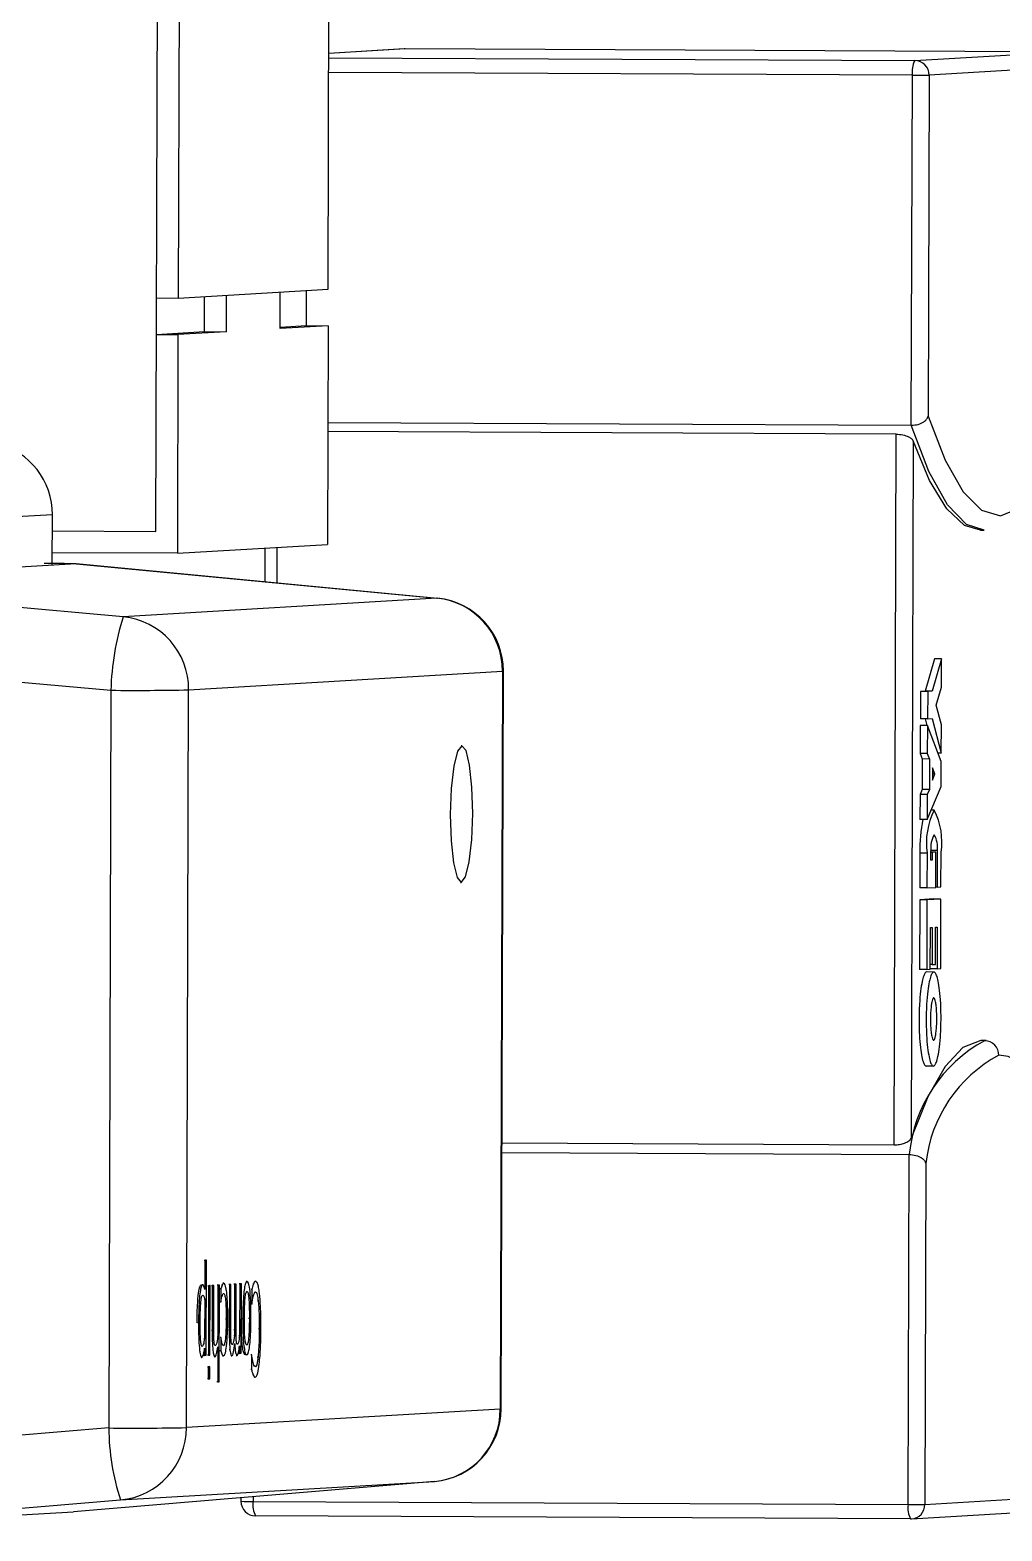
# Model space of a CAD drawing. Header units: millimetres. Extents: x -31.6 to 57.7, y -27.5 to 38.1.
# Drawn here: x -24.374 to -23.042, y -1.565 to 0.493 of the extents above; entities that cross this region are included whole.
import ezdxf

# ---------------------------------------------------------------- set-up
doc = ezdxf.new("R2010")
doc.units = ezdxf.units.MM

msp = doc.modelspace()

# ---------------------------------------------------------------- linework, layer by layer
at = {"color": 7, "linetype": 'Continuous', "lineweight": 25}
for p, q in [((-24.202, -0.1941), (-24.1963, 1.7458)), ((-24.1676, 1.4257), (-24.1714, 0.1257)), ((-23.9659, 0.1379), (-23.9621, 1.4378)), ((-23.965, 0.4552), (-23.1619, 0.4515)), ((-23.8617, 0.4674), (-23.9649, 0.4613)), ((-23.8605, 0.4674), (-23.9649, 0.4613)), ((-23.8605, 0.4674), (-23.8617, 0.4674)), ((-22.9629, 0.4633), (-23.8605, 0.4674)), ((-23.1619, 0.4515), (-22.9629, 0.4633)), ((-23.1652, 0.4313), (-23.965, 0.435)), ((-22.9432, 0.4432), (-23.1422, 0.4314)), ((-23.1666, -0.0487), (-23.1652, 0.4313)), ((-23.1422, 0.4314), (-23.1436, -0.0363)), ((-24.201, 0.1259), (-24.1714, 0.1257)), ((-24.1714, 0.1257), (-23.9659, 0.1379)), ((-24.1354, 0.0798), (-24.1353, 0.1279)), ((-24.1057, 0.1296), (-24.1058, 0.0796)), ((-24.0318, 0.084), (-24.0317, 0.134)), ((-23.9956, 0.088), (-23.9955, 0.1361)), ((-24.0318, 0.0859), (-23.9956, 0.088)), ((-23.966, 0.0879), (-24.0318, 0.084)), ((-23.9956, 0.088), (-23.966, 0.0879)), ((-23.966, 0.0879), (-23.9669, -0.2121)), ((-24.2012, 0.0759), (-24.1354, 0.0798)), ((-24.2012, 0.0759), (-24.1716, 0.0757)), ((-24.1716, 0.0757), (-24.1725, -0.2242)), ((-24.1058, 0.0796), (-24.1716, 0.0757)), ((-24.1354, 0.0798), (-24.1058, 0.0796)), ((-23.1872, -0.0607), (-23.9665, -0.0571)), ((-23.9664, -0.0449), (-23.1666, -0.0487)), ((-23.1901, -1.0359), (-23.1872, -0.0607)), ((-23.1642, -0.0701), (-23.167, -1.0263)), ((-24.3438, -0.1714), (-24.4096, -0.1752)), ((-24.344, -0.2406), (-24.3438, -0.1714)), ((-24.3439, -0.1934), (-24.202, -0.1941)), ((-23.0716, -0.1926), (-23.0667, -0.1927)), ((-24.1725, -0.2242), (-24.344, -0.2234)), ((-24.1725, -0.2242), (-23.9669, -0.2121)), ((-24.0527, -0.2172), (-24.0528, -0.2633)), ((-24.036, -0.2162), (-24.0361, -0.2649)), ((-24.3111, -0.2386), (-24.7558, -0.2649)), ((-24.3111, -0.2386), (-23.8167, -0.2859)), ((-23.8161, -0.286), (-24.311, -0.2386)), ((-24.2468, -0.3114), (-24.7558, -0.2649)), ((-23.8167, -0.2859), (-24.2468, -0.3114)), ((-23.8161, -0.286), (-23.8167, -0.2859)), ((-23.1349, -0.3689), (-23.1478, -0.4132)), ((-23.1251, -0.3689), (-23.1379, -0.4133)), ((-23.1251, -0.3689), (-23.1349, -0.3689)), ((-23.1252, -0.4076), (-23.1251, -0.3689)), ((-24.157, -0.4114), (-23.727, -0.386)), ((-23.727, -0.386), (-23.73, -1.3977)), ((-23.7286, -1.3975), (-23.7256, -0.3858)), ((-23.7256, -0.3858), (-23.727, -0.386)), ((-24.3971, -0.3998), (-24.2635, -0.4119)), ((-24.16, -1.4231), (-24.157, -0.4114)), ((-23.1325, -0.4326), (-23.1252, -0.4076)), ((-24.2635, -0.4119), (-24.2664, -1.4236)), ((-23.1541, -0.4136), (-23.1542, -0.4512)), ((-23.1478, -0.4132), (-23.1541, -0.4136)), ((-23.1442, -0.4137), (-23.1541, -0.4136)), ((-23.1379, -0.4133), (-23.1478, -0.4132)), ((-23.1442, -0.4137), (-23.1443, -0.4512)), ((-23.1379, -0.4133), (-23.1442, -0.4137)), ((-23.1443, -0.4512), (-23.1542, -0.4512)), ((-23.1478, -0.4512), (-23.1454, -0.4602)), ((-23.1443, -0.4512), (-23.138, -0.4509)), ((-23.138, -0.4509), (-23.1255, -0.4981)), ((-23.1253, -0.4596), (-23.1325, -0.4326)), ((-23.1544, -0.4602), (-23.1545, -0.4987)), ((-23.1446, -0.4602), (-23.1544, -0.4602)), ((-23.1446, -0.4602), (-23.1447, -0.4987)), ((-23.1255, -0.5095), (-23.1446, -0.4602)), ((-23.1255, -0.4981), (-23.1253, -0.4596)), ((-23.7826, -0.488), (-23.7836, -0.488)), ((-23.1447, -0.4987), (-23.1545, -0.4987)), ((-23.1545, -0.4987), (-23.1516, -0.5062)), ((-23.1516, -0.5062), (-23.1518, -0.5483)), ((-23.1418, -0.5063), (-23.1516, -0.5062)), ((-23.1447, -0.4987), (-23.1418, -0.5063)), ((-23.1418, -0.5063), (-23.1419, -0.5483)), ((-23.1255, -0.4981), (-23.1299, -0.4981)), ((-23.1256, -0.5442), (-23.1255, -0.5095)), ((-23.1374, -0.5186), (-23.1375, -0.5354)), ((-23.1375, -0.5354), (-23.1343, -0.5268)), ((-23.1343, -0.5268), (-23.1374, -0.5186)), ((-23.1343, -0.5268), (-23.1374, -0.5268)), ((-23.1547, -0.5551), (-23.1548, -0.5894)), ((-23.1518, -0.5483), (-23.1547, -0.5551)), ((-23.1448, -0.5551), (-23.1547, -0.5551)), ((-23.1419, -0.5483), (-23.1518, -0.5483)), ((-23.1449, -0.5894), (-23.1256, -0.5442)), ((-23.1448, -0.5551), (-23.1449, -0.5894)), ((-23.1419, -0.5483), (-23.1448, -0.5551)), ((-23.1449, -0.5894), (-23.1548, -0.5894)), ((-23.1352, -0.5764), (-23.1394, -0.5764)), ((-23.1353, -0.5764), (-23.1394, -0.5764)), ((-23.1549, -0.6353), (-23.1551, -0.683)), ((-23.145, -0.6354), (-23.1549, -0.6353)), ((-23.145, -0.6354), (-23.1452, -0.683)), ((-23.1397, -0.6449), (-23.1397, -0.6324)), ((-23.1329, -0.6341), (-23.1397, -0.6341)), ((-23.1379, -0.6344), (-23.1397, -0.6344)), ((-23.131, -0.6319), (-23.1396, -0.6319)), ((-23.1379, -0.6344), (-23.138, -0.6448)), ((-23.1329, -0.6341), (-23.1379, -0.6344)), ((-23.1331, -0.6823), (-23.1329, -0.6341)), ((-23.131, -0.6319), (-23.1311, -0.6818)), ((-23.126, -0.6815), (-23.1259, -0.6342)), ((-23.138, -0.6448), (-23.1397, -0.6449)), ((-23.138, -0.6448), (-23.1397, -0.6448)), ((-23.7845, -0.6754), (-23.7835, -0.6754)), ((-23.1551, -0.6994), (-23.1554, -0.7947)), ((-23.1452, -0.683), (-23.1551, -0.683)), ((-23.1359, -0.6982), (-23.1551, -0.6994)), ((-23.1452, -0.6994), (-23.1551, -0.6994)), ((-23.1452, -0.6994), (-23.1455, -0.7947)), ((-23.1452, -0.683), (-23.1331, -0.6823)), ((-23.126, -0.6983), (-23.1452, -0.6994)), ((-23.126, -0.6983), (-23.1359, -0.6982)), ((-23.1311, -0.6818), (-23.1331, -0.6818)), ((-23.1311, -0.6818), (-23.126, -0.6815)), ((-23.1263, -0.7936), (-23.126, -0.6983)), ((-23.1407, -0.7945), (-23.1405, -0.7374)), ((-23.1405, -0.7374), (-23.1381, -0.7373)), ((-23.1381, -0.7373), (-23.1382, -0.7883)), ((-23.1336, -0.788), (-23.1334, -0.737)), ((-23.1334, -0.737), (-23.1313, -0.7369)), ((-23.1313, -0.7369), (-23.1314, -0.7939)), ((-23.1455, -0.7947), (-23.1554, -0.7947)), ((-23.1358, -0.7984), (-23.1457, -0.7983)), ((-23.1455, -0.7947), (-23.1407, -0.7945)), ((-23.1382, -0.7883), (-23.1407, -0.7883)), ((-23.1314, -0.7939), (-23.1407, -0.7939)), ((-23.1382, -0.7883), (-23.1336, -0.788)), ((-23.1344, -0.7989), (-23.1348, -0.7989)), ((-23.1314, -0.7939), (-23.1263, -0.7936)), ((-23.064, -0.8925), (-23.0689, -0.8925)), ((-23.1475, -0.9267), (-23.1376, -0.9268)), ((-23.1362, -0.9273), (-23.1461, -0.9273)), ((-23.7276, -1.046), (-23.1696, -1.0486)), ((-23.1901, -1.0359), (-23.7275, -1.0333)), ((-23.171, -1.5286), (-23.1696, -1.0486)), ((-23.1466, -1.0608), (-23.148, -1.5285)), ((-24.1348, -1.1938), (-24.1358, -1.1938)), ((-24.1348, -1.1938), (-24.1349, -1.2337)), ((-24.1327, -1.1936), (-24.1348, -1.1938)), ((-24.1327, -1.1936), (-24.1337, -1.1936)), ((-24.1331, -1.324), (-24.1327, -1.1936)), ((-24.138, -1.2272), (-24.139, -1.2272)), ((-24.1379, -1.2272), (-24.1389, -1.2272)), ((-24.1307, -1.2285), (-24.1297, -1.2285)), ((-24.1297, -1.2285), (-24.13, -1.3238)), ((-24.1276, -1.2284), (-24.1297, -1.2285)), ((-24.1276, -1.2284), (-24.1286, -1.2284)), ((-24.1279, -1.3237), (-24.1276, -1.2284)), ((-24.1256, -1.2282), (-24.1246, -1.2282)), ((-24.1246, -1.2282), (-24.1247, -1.2901)), ((-24.1224, -1.2281), (-24.1246, -1.2282)), ((-24.1224, -1.2281), (-24.1234, -1.2281)), ((-24.1226, -1.2825), (-24.1224, -1.2281)), ((-24.1168, -1.2278), (-24.1178, -1.2278)), ((-24.1168, -1.2278), (-24.117, -1.299)), ((-24.1147, -1.2277), (-24.1168, -1.2278)), ((-24.1147, -1.2277), (-24.1157, -1.2277)), ((-24.1151, -1.3603), (-24.1147, -1.2277)), ((-24.1128, -1.2329), (-24.1138, -1.2329)), ((-24.1128, -1.2329), (-24.1129, -1.2509)), ((-24.1112, -1.2278), (-24.1121, -1.2277)), ((-24.1101, -1.2252), (-24.1091, -1.2252)), ((-24.109, -1.2252), (-24.11, -1.2252)), ((-24.1012, -1.2269), (-24.1021, -1.2268)), ((-24.1012, -1.2269), (-24.1013, -1.2896)), ((-24.099, -1.2267), (-24.1012, -1.2269)), ((-24.1, -1.2267), (-24.099, -1.2267)), ((-24.0992, -1.2819), (-24.099, -1.2267)), ((-24.0941, -1.2264), (-24.095, -1.2264)), ((-24.0941, -1.2264), (-24.0942, -1.2892)), ((-24.0919, -1.2263), (-24.0941, -1.2264)), ((-24.0919, -1.2263), (-24.0929, -1.2263)), ((-24.0921, -1.2815), (-24.0919, -1.2263)), ((-24.0869, -1.226), (-24.0879, -1.226)), ((-24.0869, -1.226), (-24.0872, -1.2972)), ((-24.0848, -1.2259), (-24.0869, -1.226)), ((-24.0848, -1.2259), (-24.0858, -1.2259)), ((-24.0851, -1.3212), (-24.0848, -1.2259)), ((-24.0771, -1.2228), (-24.0781, -1.2227)), ((-24.0705, -1.2337), (-24.0715, -1.2337)), ((-24.0705, -1.2337), (-24.0705, -1.2539)), ((-24.0682, -1.2263), (-24.0692, -1.2263)), ((-24.0662, -1.2225), (-24.0653, -1.2225)), ((-24.1359, -1.2466), (-24.1349, -1.2467)), ((-24.1349, -1.2467), (-24.1351, -1.3008)), ((-24.1129, -1.2509), (-24.1139, -1.2509)), ((-24.1129, -1.2509), (-24.1128, -1.2509)), ((-24.0705, -1.2539), (-24.0715, -1.2538)), ((-24.0705, -1.2539), (-24.0704, -1.2538)), ((-24.0617, -1.2495), (-24.0627, -1.2495)), ((-24.1056, -1.2745), (-24.1066, -1.2745)), ((-24.0838, -1.2734), (-24.0828, -1.2734)), ((-24.0748, -1.2729), (-24.0738, -1.2729)), ((-24.1444, -1.2796), (-24.1434, -1.2796)), ((-24.1247, -1.2901), (-24.1257, -1.2901)), ((-24.1013, -1.2896), (-24.1023, -1.2896)), ((-24.0942, -1.2892), (-24.0952, -1.2892)), ((-24.0603, -1.2878), (-24.0613, -1.2878)), ((-24.1361, -1.3008), (-24.1351, -1.3008)), ((-24.1351, -1.3142), (-24.1352, -1.3241)), ((-24.117, -1.299), (-24.118, -1.299)), ((-24.1171, -1.3125), (-24.1172, -1.3604)), ((-24.113, -1.2997), (-24.114, -1.2997)), ((-24.1129, -1.2997), (-24.1139, -1.2997)), ((-24.113, -1.2997), (-24.1131, -1.3177)), ((-24.1129, -1.2997), (-24.113, -1.2997)), ((-24.1004, -1.3166), (-24.1014, -1.3166)), ((-24.0942, -1.2973), (-24.0952, -1.2973)), ((-24.0872, -1.2972), (-24.0881, -1.2972)), ((-24.0872, -1.3108), (-24.0872, -1.3213)), ((-24.139, -1.327), (-24.14, -1.327)), ((-24.1352, -1.3241), (-24.1362, -1.3241)), ((-24.1352, -1.3241), (-24.1331, -1.324)), ((-24.13, -1.3238), (-24.131, -1.3238)), ((-24.13, -1.3238), (-24.1279, -1.3237)), ((-24.1209, -1.326), (-24.1219, -1.326)), ((-24.1131, -1.3177), (-24.1141, -1.3177)), ((-24.1104, -1.3248), (-24.1094, -1.3248)), ((-24.0988, -1.3246), (-24.0978, -1.3246)), ((-24.0917, -1.3242), (-24.0907, -1.3242)), ((-24.0872, -1.3213), (-24.0882, -1.3213)), ((-24.0872, -1.3213), (-24.0851, -1.3212)), ((-24.0774, -1.3234), (-24.0784, -1.3234)), ((-24.0707, -1.3232), (-24.0717, -1.3232)), ((-24.0705, -1.3232), (-24.0715, -1.3232)), ((-24.0707, -1.3232), (-24.0708, -1.3436)), ((-24.0705, -1.3232), (-24.0707, -1.3232)), ((-24.0619, -1.3263), (-24.0629, -1.3263)), ((-24.1312, -1.3397), (-24.1302, -1.3397)), ((-24.1302, -1.3564), (-24.1312, -1.3564)), ((-24.1278, -1.3396), (-24.1302, -1.3397)), ((-24.1302, -1.3397), (-24.1302, -1.3564)), ((-24.1302, -1.3564), (-24.1278, -1.3562)), ((-24.1278, -1.3396), (-24.1288, -1.3395)), ((-24.1278, -1.3562), (-24.1278, -1.3396)), ((-24.0708, -1.3436), (-24.0718, -1.3436)), ((-24.0686, -1.3509), (-24.0696, -1.3509)), ((-24.0668, -1.354), (-24.0658, -1.354)), ((-24.1172, -1.3604), (-24.1182, -1.3604)), ((-24.1172, -1.3604), (-24.1151, -1.3603)), ((-23.73, -1.3977), (-24.16, -1.4231)), ((-23.73, -1.3977), (-23.7286, -1.3975)), ((-24.2664, -1.4236), (-24.3969, -1.4345)), ((-23.8203, -1.4968), (-24.3149, -1.5386)), ((-24.2503, -1.5223), (-23.8203, -1.4968)), ((-24.7596, -1.5649), (-24.2503, -1.5223)), ((-24.0853, -1.5192), (-24.0853, -1.5241)), ((-24.0686, -1.5178), (-24.0686, -1.5244)), ((-23.148, -1.5285), (-22.949, -1.5167)), ((-24.7596, -1.5649), (-24.3149, -1.5386)), ((-24.0686, -1.5244), (-23.171, -1.5286)), ((-23.1665, -1.5484), (-22.9675, -1.5366)), ((-23.1678, -1.5484), (-24.0654, -1.5442))]:
    msp.add_line(p, q, dxfattribs=at)
at = {"color": 7, "linetype": 'Continuous', "lineweight": 25, "flags": 128}
for points in [[(-23.1436, -0.0363), (-23.1201, -0.0965), (-23.0955, -0.1397), (-23.0702, -0.1652), (-23.0445, -0.1727), (-23.0188, -0.1621), (-22.9933, -0.1336), (-22.9685, -0.0875), (-22.9446, -0.0245)], [(-23.0667, -0.1927), (-23.0909, -0.1846), (-23.117, -0.1577), (-23.1424, -0.1122), (-23.1666, -0.0487)], [(-23.0716, -0.1926), (-23.0938, -0.1859), (-23.118, -0.1631), (-23.1415, -0.1243), (-23.1642, -0.0701)], [(-23.7833, -0.6754), (-23.7774, -0.6679), (-23.7724, -0.6473), (-23.7689, -0.6167), (-23.7677, -0.5808), (-23.7687, -0.545), (-23.772, -0.5148), (-23.7769, -0.4948), (-23.7828, -0.488), (-23.7887, -0.4955), (-23.7938, -0.5161), (-23.7972, -0.5467), (-23.7985, -0.5826), (-23.7974, -0.6184), (-23.7942, -0.6486), (-23.7892, -0.6686), (-23.7833, -0.6754)], [(-23.0689, -0.8925), (-23.0713, -0.8925), (-23.0959, -0.9021), (-23.1202, -0.9278), (-23.144, -0.9694), (-23.167, -1.0263)], [(-22.9476, -1.0491), (-22.9592, -1.0169), (-22.9711, -0.9888), (-22.9833, -0.9651), (-22.9957, -0.9457), (-23.0083, -0.9307), (-23.021, -0.9202), (-23.0338, -0.9141), (-23.0467, -0.9126)]]:
    msp.add_lwpolyline(points, dxfattribs=at)
at = {"color": 7, "linetype": 'Continuous', "lineweight": 25}
for centre, radius, start, end in [((-23.8606, 0.4474), 0.02, 89.7322, 93.3848), ((-23.1312, 0.436), 0.0344, 153.2679, 187.9058), ((-23.1621, 0.4316), 0.0199, 359.4604, 89.3224), ((-23.1572, 1.2293), 0.798, 269.4284, 271.081), ((-24.4437, -0.1706), 0.0999, 359.5803, 76.0028), ((-24.3582, -2.2185), 1.9804, 88.6367, 89.9036), ((-23.8266, -0.3851), 0.0997, 359.5074, 84.2875), ((-23.8256, -0.3855), 0.1, 359.8311, 84.5364), ((-23.9041, -0.4199), 0.3595, 162.4337, 178.7399), ((-24.2567, -0.4105), 0.0997, 359.5074, 84.2875), ((-24.2292, 3.2676), 3.6798, 269.4665, 271.1236), ((-22.9114, -0.6323), 0.2435, 169.694, 180.7167), ((-23.0457, -0.6216), 0.1003, 153.2679, 187.9058), ((-23.2184, -0.6197), 0.0937, 351.0551, 27.4703), ((-23.1038, -0.628), 0.0362, 150.5223, 186.9911), ((-23.164, -0.6272), 0.0334, 351.8507, 30.498), ((-22.9704, -1.0682), 0.2001, 118.6494, 174.393), ((-23.0666, -0.9125), 0.0199, 359.4604, 89.3224), ((-22.957, -1.0809), 0.1907, 118.0684, 173.96), ((-23.8292, -1.398), 0.0993, 275.159, 0.1927), ((-23.8286, -1.3972), 0.1, 274.8223, 359.8311), ((-24.2322, 2.256), 3.6798, 269.4665, 271.1236), ((-23.9394, -1.4209), 0.3271, 180.4744, 198.051), ((-24.2593, -1.4234), 0.0993, 275.159, 0.1927), ((-24.0653, -1.5242), 0.02, 179.8311, 269.7322), ((-24.0719, -1.1931), 0.3313, 267.6857, 270.5763), ((-24.0369, -1.5294), 0.0321, 171.0551, 207.4703), ((-23.1393, -1.5336), 0.0321, 171.0551, 207.4703), ((-23.163, -0.7306), 0.798, 269.4284, 271.081), ((-23.1678, -1.5286), 0.0198, 273.7327, 0.221), ((-23.1677, -1.5284), 0.02, 269.7322, 273.3848)]:
    msp.add_arc(centre, radius, start, end, dxfattribs=at)
for points, knots in [([(-23.1666, -0.0487), (-23.1634, -0.0484), (-23.1569, -0.0479), (-23.1497, -0.0443), (-23.1452, -0.0403), (-23.1441, -0.0376), (-23.1436, -0.0363)], [0, 0, 0, 0, 0.278655, 0.558426, 0.779195, 1, 1, 1, 1]), ([(-23.1872, -0.0607), (-23.1841, -0.061), (-23.1779, -0.0614), (-23.1706, -0.0641), (-23.1659, -0.0671), (-23.1648, -0.0691), (-23.1642, -0.0701)], [0, 0, 0, 0, 0.27894, 0.558698, 0.779252, 1, 1, 1, 1]), ([(-23.1457, -0.7983), (-23.1463, -0.7986), (-23.1477, -0.7991), (-23.1498, -0.8034), (-23.152, -0.8115), (-23.1541, -0.8246), (-23.1556, -0.8425), (-23.1562, -0.8634), (-23.1557, -0.8842), (-23.1543, -0.902), (-23.1523, -0.9149), (-23.1501, -0.9227), (-23.148, -0.9267), (-23.1467, -0.9271), (-23.1461, -0.9273)], [0, 0, 0, 0, 0.0565833, 0.1233822, 0.2017299, 0.2920563, 0.392873, 0.5, 0.607127, 0.7079437, 0.7982701, 0.8766178, 0.9434167, 1, 1, 1, 1]), ([(-23.1358, -0.7984), (-23.1364, -0.7986), (-23.1378, -0.7992), (-23.1399, -0.8034), (-23.1421, -0.8115), (-23.1442, -0.8247), (-23.1458, -0.8426), (-23.1464, -0.8635), (-23.1459, -0.8843), (-23.1445, -0.902), (-23.1424, -0.9149), (-23.1403, -0.9228), (-23.1382, -0.9268), (-23.1368, -0.9271), (-23.1362, -0.9273)], [0, 0, 0, 0, 0.056583, 0.123382, 0.20173, 0.292056, 0.392873, 0.5, 0.607127, 0.707944, 0.79827, 0.876618, 0.943417, 1, 1, 1, 1]), ([(-23.1362, -0.9273), (-23.1356, -0.9271), (-23.1343, -0.9265), (-23.1321, -0.9223), (-23.1299, -0.9142), (-23.1278, -0.901), (-23.1263, -0.8831), (-23.1257, -0.8622), (-23.1262, -0.8414), (-23.1276, -0.8237), (-23.1296, -0.8108), (-23.1318, -0.8029), (-23.1339, -0.7989), (-23.1352, -0.7986), (-23.1358, -0.7984)], [0, 0, 0, 0, 0.056583, 0.123382, 0.20173, 0.292056, 0.392873, 0.5, 0.607127, 0.707944, 0.79827, 0.876618, 0.943417, 1, 1, 1, 1]), ([(-23.1359, -0.8337), (-23.1362, -0.8338), (-23.1368, -0.8341), (-23.1377, -0.836), (-23.1386, -0.8397), (-23.1395, -0.8457), (-23.1402, -0.8537), (-23.1404, -0.8631), (-23.1402, -0.8725), (-23.1396, -0.8805), (-23.1388, -0.8863), (-23.1378, -0.8899), (-23.1369, -0.8917), (-23.1364, -0.8919), (-23.1361, -0.892)], [0, 0, 0, 0, 0.054811, 0.119848, 0.196985, 0.287356, 0.389894, 0.5, 0.610106, 0.712644, 0.803015, 0.880152, 0.945189, 1, 1, 1, 1]), ([(-23.1361, -0.892), (-23.1358, -0.8919), (-23.1353, -0.8916), (-23.1344, -0.8897), (-23.1334, -0.886), (-23.1325, -0.8801), (-23.1319, -0.872), (-23.1316, -0.8626), (-23.1318, -0.8532), (-23.1324, -0.8452), (-23.1333, -0.8394), (-23.1342, -0.8358), (-23.1351, -0.834), (-23.1357, -0.8338), (-23.1359, -0.8337)], [0, 0, 0, 0, 0.054811, 0.119848, 0.196985, 0.287356, 0.389894, 0.5, 0.610106, 0.712644, 0.803015, 0.880152, 0.945189, 1, 1, 1, 1]), ([(-23.167, -1.0263), (-23.1678, -1.0276), (-23.1694, -1.0303), (-23.1755, -1.0334), (-23.1827, -1.0355), (-23.1876, -1.0357), (-23.1901, -1.0359)], [0, 0, 0, 0, 0.279793, 0.559224, 0.779182, 1, 1, 1, 1]), ([(-23.1696, -1.0486), (-23.1664, -1.0489), (-23.1599, -1.0495), (-23.1527, -1.053), (-23.1482, -1.0569), (-23.1471, -1.0595), (-23.1466, -1.0608)], [0, 0, 0, 0, 0.278655, 0.558426, 0.779195, 1, 1, 1, 1]), ([(-24.1454, -1.2796), (-24.1453, -1.2715), (-24.1452, -1.257), (-24.1438, -1.2397), (-24.142, -1.229), (-24.1406, -1.2278), (-24.14, -1.2272)], [0, 0, 0, 0, 0.353736, 0.642113, 0.827563, 1, 1, 1, 1]), ([(-24.138, -1.2272), (-24.1385, -1.2276), (-24.1397, -1.2284), (-24.1411, -1.2353), (-24.1424, -1.246), (-24.1433, -1.2613), (-24.1434, -1.2731), (-24.1434, -1.2796)], [0, 0, 0, 0, 0.146586, 0.29815, 0.475761, 0.715828, 1, 1, 1, 1]), ([(-24.1349, -1.2337), (-24.1354, -1.2316), (-24.1364, -1.2277), (-24.1375, -1.2274), (-24.138, -1.2272)], [0, 0, 0, 0, 0.5561095, 1, 1, 1, 1]), ([(-24.1112, -1.2278), (-24.1115, -1.2286), (-24.1121, -1.2301), (-24.1126, -1.2321), (-24.1128, -1.2329)], [0, 0, 0, 0, 0.5763516, 1, 1, 1, 1]), ([(-24.1091, -1.2252), (-24.1095, -1.2253), (-24.1102, -1.2255), (-24.1109, -1.2271), (-24.1112, -1.2278)], [0, 0, 0, 0, 0.571999, 1, 1, 1, 1]), ([(-24.1049, -1.2372), (-24.1052, -1.2351), (-24.1058, -1.231), (-24.1072, -1.2262), (-24.1084, -1.2255), (-24.1091, -1.2252)], [0, 0, 0, 0, 0.284136, 0.557791, 1, 1, 1, 1]), ([(-24.0771, -1.2228), (-24.0777, -1.2231), (-24.0788, -1.2238), (-24.0804, -1.2301), (-24.0817, -1.2403), (-24.0826, -1.2553), (-24.0827, -1.267), (-24.0828, -1.2734)], [0, 0, 0, 0, 0.159509, 0.31418, 0.48518, 0.717663, 1, 1, 1, 1]), ([(-24.0716, -1.2727), (-24.0717, -1.265), (-24.0717, -1.2509), (-24.073, -1.2339), (-24.0749, -1.224), (-24.0764, -1.2232), (-24.0771, -1.2228)], [0, 0, 0, 0, 0.342264, 0.621135, 0.80934, 1, 1, 1, 1]), ([(-24.0682, -1.2263), (-24.0687, -1.2276), (-24.0694, -1.2298), (-24.0702, -1.2325), (-24.0705, -1.2337)], [0, 0, 0, 0, 0.576812, 1, 1, 1, 1]), ([(-24.0653, -1.2225), (-24.0659, -1.2227), (-24.0669, -1.223), (-24.0678, -1.2254), (-24.0682, -1.2263)], [0, 0, 0, 0, 0.581677, 1, 1, 1, 1]), ([(-24.0599, -1.2388), (-24.0603, -1.236), (-24.061, -1.2306), (-24.0628, -1.2239), (-24.0643, -1.223), (-24.0653, -1.2225)], [0, 0, 0, 0, 0.289009, 0.563351, 1, 1, 1, 1]), ([(-24.1412, -1.2776), (-24.1412, -1.2724), (-24.1411, -1.2632), (-24.1405, -1.2527), (-24.1398, -1.2468), (-24.1392, -1.2438), (-24.1385, -1.2419), (-24.1379, -1.2417), (-24.1377, -1.2416)], [0, 0, 0, 0, 0.334124, 0.592774, 0.701296, 0.800484, 0.897509, 1, 1, 1, 1]), ([(-24.1377, -1.2416), (-24.1372, -1.2418), (-24.1362, -1.2422), (-24.1353, -1.2452), (-24.1349, -1.2467)], [0, 0, 0, 0, 0.515614, 1, 1, 1, 1]), ([(-24.1128, -1.2509), (-24.1122, -1.2473), (-24.1111, -1.2411), (-24.1097, -1.2397), (-24.1091, -1.2392)], [0, 0, 0, 0, 0.572939, 1, 1, 1, 1]), ([(-24.1091, -1.2392), (-24.1088, -1.2392), (-24.1083, -1.2394), (-24.1076, -1.2412), (-24.1069, -1.2443), (-24.1062, -1.2502), (-24.1056, -1.2605), (-24.1056, -1.2695), (-24.1056, -1.2745)], [0, 0, 0, 0, 0.105913, 0.206213, 0.308556, 0.420177, 0.678669, 1, 1, 1, 1]), ([(-24.1034, -1.2744), (-24.1034, -1.2661), (-24.1035, -1.2528), (-24.1045, -1.2415), (-24.1049, -1.2372)], [0, 0, 0, 0, 0.62155, 1, 1, 1, 1]), ([(-24.0806, -1.2733), (-24.0806, -1.2679), (-24.0805, -1.2585), (-24.0799, -1.2477), (-24.0792, -1.2418), (-24.0786, -1.2387), (-24.0779, -1.2369), (-24.0774, -1.2367), (-24.0771, -1.2365)], [0, 0, 0, 0, 0.34316, 0.601686, 0.707937, 0.804931, 0.899766, 1, 1, 1, 1]), ([(-24.0771, -1.2365), (-24.0768, -1.2366), (-24.0763, -1.2368), (-24.0756, -1.2386), (-24.075, -1.2416), (-24.0744, -1.2475), (-24.0738, -1.2582), (-24.0738, -1.2676), (-24.0738, -1.2729)], [0, 0, 0, 0, 0.101139, 0.196776, 0.294667, 0.402079, 0.661192, 1, 1, 1, 1]), ([(-24.0704, -1.2538), (-24.0701, -1.252), (-24.0695, -1.2481), (-24.0689, -1.2451), (-24.0686, -1.2435)], [0, 0, 0, 0, 0.4915107, 1, 1, 1, 1]), ([(-24.0686, -1.2435), (-24.068, -1.2416), (-24.067, -1.2379), (-24.0658, -1.2374), (-24.0653, -1.2371)], [0, 0, 0, 0, 0.533279, 1, 1, 1, 1]), ([(-24.0653, -1.2371), (-24.0649, -1.2373), (-24.0641, -1.2376), (-24.0628, -1.2413), (-24.0621, -1.2464), (-24.0617, -1.2495)], [0, 0, 0, 0, 0.265578, 0.538034, 1, 1, 1, 1]), ([(-24.0617, -1.2495), (-24.0612, -1.2555), (-24.0603, -1.2675), (-24.0603, -1.281), (-24.0603, -1.2878)], [0, 0, 0, 0, 0.492426, 1, 1, 1, 1]), ([(-24.058, -1.2877), (-24.058, -1.277), (-24.0581, -1.2596), (-24.0594, -1.2446), (-24.0599, -1.2388)], [0, 0, 0, 0, 0.616517, 1, 1, 1, 1]), ([(-24.1056, -1.2745), (-24.1056, -1.2785), (-24.1057, -1.2857), (-24.1061, -1.2956), (-24.1068, -1.3036), (-24.1079, -1.3097), (-24.1089, -1.3104), (-24.1093, -1.3108)], [0, 0, 0, 0, 0.251272, 0.462639, 0.643675, 0.824609, 1, 1, 1, 1]), ([(-24.1051, -1.3116), (-24.1046, -1.3058), (-24.1036, -1.2942), (-24.1034, -1.281), (-24.1034, -1.2744)], [0, 0, 0, 0, 0.495612, 1, 1, 1, 1]), ([(-24.0793, -1.3234), (-24.0799, -1.3231), (-24.0811, -1.3225), (-24.0827, -1.3164), (-24.0839, -1.3063), (-24.0847, -1.2914), (-24.0848, -1.2798), (-24.0848, -1.2734)], [0, 0, 0, 0, 0.159581, 0.31447, 0.48591, 0.718458, 1, 1, 1, 1]), ([(-24.0828, -1.2734), (-24.0828, -1.2789), (-24.0828, -1.289), (-24.0822, -1.3028), (-24.0811, -1.3139), (-24.0795, -1.3222), (-24.0781, -1.323), (-24.0774, -1.3234)], [0, 0, 0, 0, 0.2426519, 0.4482182, 0.6276823, 0.8134044, 1, 1, 1, 1]), ([(-24.0773, -1.3096), (-24.0776, -1.3095), (-24.0781, -1.3094), (-24.0788, -1.3076), (-24.0794, -1.3047), (-24.0801, -1.2989), (-24.0806, -1.2881), (-24.0806, -1.2787), (-24.0806, -1.2733)], [0, 0, 0, 0, 0.100929, 0.195887, 0.29234, 0.397434, 0.654722, 1, 1, 1, 1]), ([(-24.0774, -1.3234), (-24.0768, -1.323), (-24.0756, -1.3223), (-24.074, -1.316), (-24.0727, -1.3057), (-24.0718, -1.2908), (-24.0717, -1.2791), (-24.0716, -1.2727)], [0, 0, 0, 0, 0.158903, 0.314078, 0.48647, 0.719314, 1, 1, 1, 1]), ([(-24.0738, -1.2729), (-24.0738, -1.2783), (-24.0739, -1.2877), (-24.0745, -1.2986), (-24.0752, -1.3045), (-24.0758, -1.3074), (-24.0766, -1.3093), (-24.0771, -1.3095), (-24.0773, -1.3096)], [0, 0, 0, 0, 0.3449163, 0.6021929, 0.7074589, 0.8040727, 0.8991155, 1, 1, 1, 1]), ([(-24.1434, -1.2796), (-24.1434, -1.2861), (-24.1434, -1.2981), (-24.1426, -1.3118), (-24.1417, -1.3199), (-24.141, -1.3241), (-24.14, -1.3267), (-24.1393, -1.3269), (-24.139, -1.327)], [0, 0, 0, 0, 0.321199, 0.584466, 0.697891, 0.799783, 0.897679, 1, 1, 1, 1]), ([(-24.1384, -1.3118), (-24.1387, -1.3117), (-24.1392, -1.3115), (-24.1398, -1.3098), (-24.1403, -1.3068), (-24.1408, -1.301), (-24.1412, -1.2911), (-24.1412, -1.2824), (-24.1412, -1.2776)], [0, 0, 0, 0, 0.101151, 0.19523, 0.291558, 0.398874, 0.661355, 1, 1, 1, 1]), ([(-24.1247, -1.2901), (-24.1247, -1.2941), (-24.1247, -1.3014), (-24.1243, -1.3114), (-24.1236, -1.3194), (-24.1224, -1.3251), (-24.1214, -1.3257), (-24.1209, -1.326)], [0, 0, 0, 0, 0.247581, 0.453935, 0.629835, 0.812346, 1, 1, 1, 1]), ([(-24.1223, -1.3037), (-24.1224, -1.3003), (-24.1226, -1.2933), (-24.1226, -1.2861), (-24.1226, -1.2825)], [0, 0, 0, 0, 0.494183, 1, 1, 1, 1]), ([(-24.1013, -1.2896), (-24.1013, -1.2957), (-24.1013, -1.3053), (-24.1006, -1.3136), (-24.1004, -1.3166)], [0, 0, 0, 0, 0.6362457, 1, 1, 1, 1]), ([(-24.0989, -1.3028), (-24.099, -1.3014), (-24.0991, -1.2981), (-24.0992, -1.291), (-24.0992, -1.2855), (-24.0992, -1.2819)], [0, 0, 0, 0, 0.208542, 0.485657, 1, 1, 1, 1]), ([(-24.0942, -1.2892), (-24.0942, -1.2909), (-24.0942, -1.2936), (-24.0942, -1.2963), (-24.0942, -1.2973)], [0, 0, 0, 0, 0.633829, 1, 1, 1, 1]), ([(-24.0918, -1.3023), (-24.0919, -1.3009), (-24.092, -1.2977), (-24.0921, -1.2906), (-24.0921, -1.2851), (-24.0921, -1.2815)], [0, 0, 0, 0, 0.208542, 0.485657, 1, 1, 1, 1]), ([(-24.0603, -1.2878), (-24.0603, -1.2961), (-24.0605, -1.3096), (-24.0615, -1.3217), (-24.0619, -1.3263)], [0, 0, 0, 0, 0.616675, 1, 1, 1, 1]), ([(-24.0602, -1.3362), (-24.0595, -1.3285), (-24.0582, -1.3132), (-24.058, -1.2961), (-24.058, -1.2877)], [0, 0, 0, 0, 0.5056138, 1, 1, 1, 1]), ([(-24.139, -1.327), (-24.1386, -1.3268), (-24.1378, -1.3263), (-24.1364, -1.3218), (-24.1356, -1.3171), (-24.1351, -1.3142)], [0, 0, 0, 0, 0.271818, 0.548146, 1, 1, 1, 1]), ([(-24.1351, -1.3008), (-24.1357, -1.3041), (-24.1366, -1.3098), (-24.1379, -1.3112), (-24.1384, -1.3118)], [0, 0, 0, 0, 0.588639, 1, 1, 1, 1]), ([(-24.1203, -1.3107), (-24.1206, -1.3107), (-24.1211, -1.3106), (-24.1217, -1.3089), (-24.122, -1.3065), (-24.1222, -1.3047), (-24.1223, -1.3037)], [0, 0, 0, 0, 0.323525, 0.583636, 0.782221, 1, 1, 1, 1]), ([(-24.1209, -1.326), (-24.1205, -1.3258), (-24.1198, -1.3253), (-24.1184, -1.3207), (-24.1176, -1.3157), (-24.1171, -1.3125)], [0, 0, 0, 0, 0.250796, 0.510091, 1, 1, 1, 1]), ([(-24.117, -1.299), (-24.1176, -1.3024), (-24.1184, -1.3069), (-24.1196, -1.3103), (-24.1201, -1.3106), (-24.1203, -1.3107)], [0, 0, 0, 0, 0.61394, 0.817034, 1, 1, 1, 1]), ([(-24.1115, -1.3067), (-24.1118, -1.3054), (-24.1123, -1.3032), (-24.1127, -1.3006), (-24.1129, -1.2997)], [0, 0, 0, 0, 0.629517, 1, 1, 1, 1]), ([(-24.1093, -1.3108), (-24.1097, -1.3105), (-24.1105, -1.3099), (-24.1112, -1.3076), (-24.1115, -1.3067)], [0, 0, 0, 0, 0.5707151, 1, 1, 1, 1]), ([(-24.1094, -1.3248), (-24.1089, -1.3245), (-24.108, -1.3241), (-24.1064, -1.3202), (-24.1056, -1.3148), (-24.1051, -1.3116)], [0, 0, 0, 0, 0.282355, 0.561049, 1, 1, 1, 1]), ([(-24.1004, -1.3166), (-24.1002, -1.3181), (-24.0998, -1.3208), (-24.0989, -1.324), (-24.0982, -1.3244), (-24.0978, -1.3246)], [0, 0, 0, 0, 0.295447, 0.567291, 1, 1, 1, 1]), ([(-24.0972, -1.3093), (-24.0974, -1.3093), (-24.0978, -1.3092), (-24.0984, -1.3077), (-24.0987, -1.3054), (-24.0989, -1.3037), (-24.0989, -1.3028)], [0, 0, 0, 0, 0.313104, 0.57244, 0.775172, 1, 1, 1, 1]), ([(-24.0978, -1.3246), (-24.0974, -1.3243), (-24.0966, -1.3238), (-24.0952, -1.318), (-24.0944, -1.3119), (-24.0939, -1.3079)], [0, 0, 0, 0, 0.239318, 0.492712, 1, 1, 1, 1]), ([(-24.0942, -1.2973), (-24.0947, -1.3009), (-24.0954, -1.3055), (-24.0966, -1.3089), (-24.097, -1.3092), (-24.0972, -1.3093)], [0, 0, 0, 0, 0.641154, 0.832809, 1, 1, 1, 1]), ([(-24.0939, -1.3079), (-24.0937, -1.3108), (-24.0934, -1.316), (-24.0925, -1.3213), (-24.0916, -1.3238), (-24.091, -1.3241), (-24.0907, -1.3242)], [0, 0, 0, 0, 0.3274138, 0.5975663, 0.796402, 1, 1, 1, 1]), ([(-24.0901, -1.3089), (-24.0903, -1.3089), (-24.0907, -1.3088), (-24.0913, -1.3072), (-24.0916, -1.305), (-24.0918, -1.3032), (-24.0918, -1.3023)], [0, 0, 0, 0, 0.313104, 0.57244, 0.775172, 1, 1, 1, 1]), ([(-24.0907, -1.3242), (-24.0903, -1.324), (-24.0896, -1.3235), (-24.0884, -1.3188), (-24.0877, -1.314), (-24.0872, -1.3108)], [0, 0, 0, 0, 0.252899, 0.510858, 1, 1, 1, 1]), ([(-24.0872, -1.2972), (-24.0877, -1.3006), (-24.0883, -1.3049), (-24.0894, -1.3085), (-24.0899, -1.3088), (-24.0901, -1.3089)], [0, 0, 0, 0, 0.6221032, 0.822626, 1, 1, 1, 1]), ([(-24.1131, -1.3177), (-24.1124, -1.3198), (-24.1113, -1.3238), (-24.11, -1.3245), (-24.1094, -1.3248)], [0, 0, 0, 0, 0.5459614, 1, 1, 1, 1]), ([(-24.0687, -1.3337), (-24.0691, -1.3317), (-24.0698, -1.3285), (-24.0703, -1.3246), (-24.0705, -1.3232)], [0, 0, 0, 0, 0.629317, 1, 1, 1, 1]), ([(-24.0656, -1.3396), (-24.0663, -1.3392), (-24.0674, -1.3387), (-24.0683, -1.3352), (-24.0687, -1.3337)], [0, 0, 0, 0, 0.5850541, 1, 1, 1, 1]), ([(-24.0657, -1.354), (-24.0651, -1.3537), (-24.0639, -1.3531), (-24.0619, -1.3477), (-24.0608, -1.3406), (-24.0602, -1.3362)], [0, 0, 0, 0, 0.283843, 0.556162, 1, 1, 1, 1]), ([(-24.0619, -1.3263), (-24.0622, -1.3285), (-24.0627, -1.3327), (-24.0639, -1.3381), (-24.065, -1.339), (-24.0656, -1.3396)], [0, 0, 0, 0, 0.303059, 0.58406, 1, 1, 1, 1]), ([(-24.0708, -1.3436), (-24.0704, -1.3452), (-24.0697, -1.348), (-24.0689, -1.35), (-24.0686, -1.3509)], [0, 0, 0, 0, 0.57535, 1, 1, 1, 1]), ([(-24.0686, -1.3509), (-24.0681, -1.3519), (-24.0671, -1.3537), (-24.0661, -1.3539), (-24.0657, -1.354)], [0, 0, 0, 0, 0.534305, 1, 1, 1, 1])]:
    msp.add_open_spline(points, degree=3, knots=knots, dxfattribs=at)

doc.saveas('drawing.dxf')
